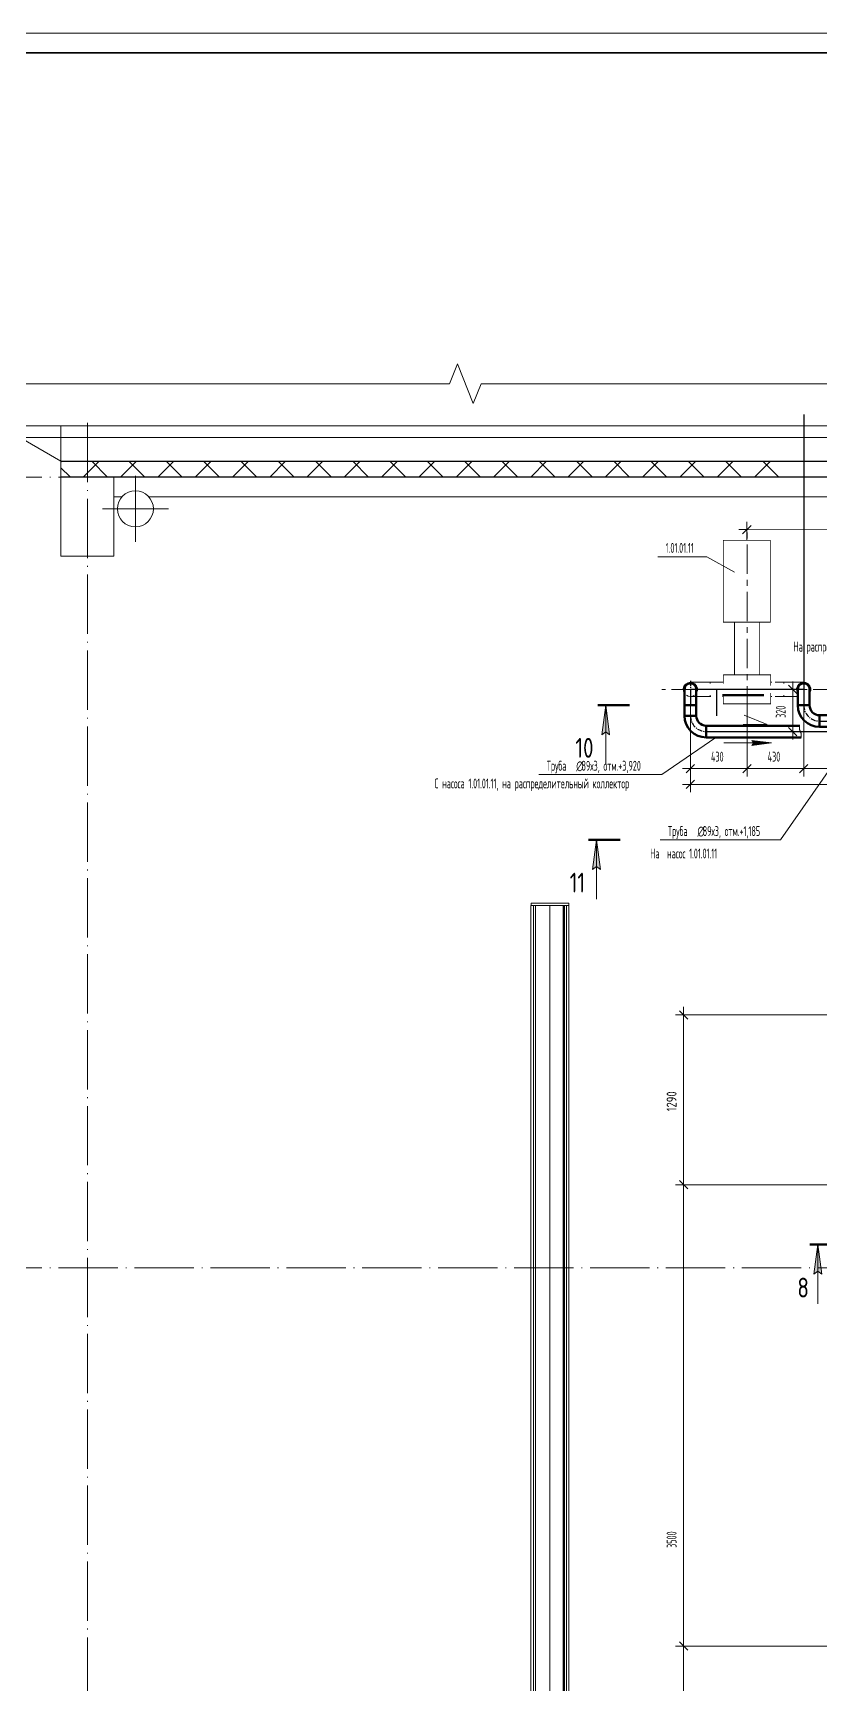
# Model space of a CAD drawing. Header units: millimetres. Extents: x -2281 to 17340, y -2563 to 4166.
# Drawn here: x 286.3 to 485.3, y 770.4 to 1188 of the extents above; entities that cross this region are included whole.
import ezdxf

# ---------------------------------------------------------------- set-up
doc = ezdxf.new("R2010")
doc.units = ezdxf.units.MM
for name, pattern in [('K5LT32783', [0]), ('K5LT32784', [0]), ('K5LT32786', [0]), ('K5LT32836', [2, 1.25, -0.25, 0.25, -0.25]), ('K5LT32838', [0]), ('K5LT32846', [0]), ('K5LT32847', [0]), ('K5LT32848', [19.2, 15, -2, 0.2, -2]), ('K5LT32869', [0]), ('K5LT_AXLED', [11.939881, 7.439881, -1.5, 1.5, -1.5]), ('K5LT_BASIC', [0]), ('K5LT_REINFORCED', [0]), ('K5LT_THIN', [0]), ('K5LT_THIN_INCLUDED_TO_HATCHING', [0])]:
    doc.linetypes.add(name, pattern=pattern)
doc.layers.add('Системный слой', color=7, linetype='Continuous')
doc.styles.add('KDIMTEXTSTYLE', font='GOST_AU.SHX', dxfattribs={"width": 0.96, "oblique": 15, "height": 5})
doc.styles.add('KTEXTSTYLE', font='GOST_AU.SHX', dxfattribs={"width": 0.96, "height": 5})
doc.dimstyles.new('KDIMSTYLE (0.03)', dxfattribs={"dimtxt": 5, "dimasz": 1, "dimexe": 2, "dimexo": 0, "dimgap": 1, "dimtad": 1, "dimlfac": 30, "dimtxsty": 'KDIMTEXTSTYLE', "dimsah": 1, "dimcen": 0, "dimdle": 1, "dimadec": 0, "dimazin": 0, "dimtfac": 0.667, "dimtmove": 0, "dimatfit": 3, "dimfxl": 1, "dimtvp": 1, "dimtolj": 1, "dimtzin": 0, "dimarcsym": 0})

# ---------------------------------------------------------------- blocks, each defined once
blk = doc.blocks.new('U753')
at = {"layer": 'Системный слой', "color": 7, "linetype": 'K5LT_THIN_INCLUDED_TO_HATCHING', "lineweight": 13}
for p, q in [((391.61, 1099.29), (393.61, 1104.29)), ((393.61, 1104.29), (397.61, 1094.29)), ((80.28, 1099.29), (391.61, 1099.29)), ((397.61, 1094.29), (399.61, 1099.29)), ((399.61, 1099.29), (710.93, 1099.29))]:
    blk.add_line(p, q, dxfattribs=at)
blk = doc.blocks.new('U793')
at = {"layer": 'Системный слой', "color": 7, "linetype": 'K5LT_THIN_INCLUDED_TO_HATCHING', "lineweight": 13}
for p, q in [((480.08, 1012.39), (480.07, 1012.32)), ((480.07, 1012.32), (480.07, 1012.26)), ((480.07, 1012.26), (480.07, 1012.19)), ((480.07, 1012.19), (480.07, 1012.12)), ((480.07, 1012.12), (480.08, 1012.06)), ((480.09, 1012.53), (480.08, 1012.46)), ((480.08, 1012.46), (480.08, 1012.39)), ((480.08, 1012.06), (480.08, 1011.99)), ((480.08, 1011.99), (480.1, 1011.92)), ((480.1, 1012.6), (480.09, 1012.53)), ((480.12, 1012.66), (480.1, 1012.6)), ((480.1, 1011.92), (480.11, 1011.86)), ((480.11, 1011.86), (480.13, 1011.79)), ((480.13, 1012.73), (480.12, 1012.66)), ((480.14, 1012.8), (480.13, 1012.73)), ((480.13, 1011.79), (480.15, 1011.73)), ((480.15, 1011.73), (480.17, 1011.66)), ((480.17, 1011.66), (480.19, 1011.6)), ((480.19, 1011.6), (480.22, 1011.53)), ((480.22, 1011.53), (480.24, 1011.47)), ((480.24, 1011.47), (480.27, 1011.41)), ((480.27, 1011.41), (480.3, 1011.34)), ((480.3, 1011.34), (480.33, 1011.28)), ((480.33, 1011.28), (480.35, 1011.22)), ((480.35, 1011.22), (480.38, 1011.15)), ((480.38, 1011.15), (480.41, 1011.09)), ((480.41, 1011.09), (480.43, 1011.02)), ((480.43, 1011.02), (480.46, 1010.96)), ((480.46, 1010.96), (480.48, 1010.89)), ((480.48, 1010.89), (480.5, 1010.83)), ((480.5, 1010.83), (480.51, 1010.76)), ((480.51, 1010.76), (480.53, 1010.7)), ((480.53, 1010.7), (480.54, 1010.63)), ((480.54, 1010.63), (480.54, 1010.57)), ((480.49, 1009.89), (480.48, 1009.83)), ((480.5, 1009.96), (480.49, 1009.89)), ((480.51, 1010.03), (480.5, 1009.96)), ((480.52, 1010.09), (480.51, 1010.03)), ((480.53, 1010.16), (480.52, 1010.09)), ((480.54, 1010.23), (480.53, 1010.16)), ((480.54, 1010.57), (480.55, 1010.5)), ((480.55, 1010.3), (480.54, 1010.23)), ((480.55, 1010.5), (480.55, 1010.43)), ((480.55, 1010.43), (480.55, 1010.36)), ((480.55, 1010.36), (480.55, 1010.3))]:
    blk.add_line(p, q, dxfattribs=at)
blk = doc.blocks.new('U857')
at = {"layer": 'Системный слой', "color": 251, "linetype": 'K5LT32869', "lineweight": 9, "true_color": 0x646464}
blk.add_line((293.34, 1079.68), (264.48, 1096.35), dxfattribs=at)
blk = doc.blocks.new('U877')
at = {"layer": 'Системный слой', "color": 7, "linetype": 'K5LT_THIN', "lineweight": 13}
for p, q in [((412.2, 967.92), (412.2, 967.28)), ((421.8, 967.92), (412.2, 967.92)), ((412.2, 967.28), (421.8, 967.28)), ((421.8, 967.28), (421.8, 967.92))]:
    blk.add_line(p, q, dxfattribs=at)
blk = doc.blocks.new('U1030')
at = {"layer": 'Системный слой', "color": 7, "linetype": 'K5LT32786', "lineweight": 18}
for p, q in [((471.92, 1013.09), (466.12, 1015.44)), ((465.83, 1013.09), (471.92, 1013.09))]:
    blk.add_line(p, q, dxfattribs=at)
blk = doc.blocks.new('U1039')
at = {"layer": 'Системный слой', "color": 7, "linetype": 'K5LT_THIN_INCLUDED_TO_HATCHING', "lineweight": 13}
for p, q in [((536.81, 1023.13), (536.8, 1023.06)), ((536.83, 1023.2), (536.81, 1023.13)), ((536.84, 1023.27), (536.83, 1023.2)), ((536.86, 1023.33), (536.84, 1023.27)), ((536.88, 1023.4), (536.86, 1023.33)), ((536.9, 1023.47), (536.88, 1023.4)), ((536.78, 1022.93), (536.77, 1022.86)), ((536.77, 1022.86), (536.77, 1022.8)), ((536.77, 1022.8), (536.77, 1022.73)), ((536.77, 1022.73), (536.77, 1022.66)), ((536.77, 1022.66), (536.78, 1022.6)), ((536.79, 1023), (536.78, 1022.93)), ((536.78, 1022.6), (536.79, 1022.53)), ((536.8, 1023.06), (536.79, 1023)), ((536.79, 1022.53), (536.8, 1022.46)), ((536.8, 1022.46), (536.81, 1022.4)), ((536.81, 1022.4), (536.83, 1022.33)), ((536.83, 1022.33), (536.85, 1022.27)), ((536.85, 1022.27), (536.87, 1022.2)), ((536.87, 1022.2), (536.89, 1022.13)), ((536.89, 1022.13), (536.91, 1022.07)), ((536.91, 1022.07), (536.93, 1022)), ((536.93, 1022), (536.95, 1021.94)), ((536.95, 1021.94), (536.98, 1021.87)), ((536.98, 1021.87), (537, 1021.8)), ((537.01, 1020.54), (536.99, 1020.47)), ((536.99, 1020.47), (536.99, 1020.47)), ((537, 1021.8), (537.02, 1021.74)), ((537.03, 1020.6), (537.01, 1020.54)), ((537.02, 1021.74), (537.04, 1021.67)), ((537.04, 1020.67), (537.03, 1020.6)), ((537.04, 1021.67), (537.06, 1021.61)), ((537.06, 1020.74), (537.04, 1020.67)), ((537.06, 1021.61), (537.07, 1021.54)), ((537.08, 1020.81), (537.06, 1020.74)), ((537.07, 1021.54), (537.09, 1021.47)), ((537.09, 1020.87), (537.08, 1020.81)), ((537.09, 1021.47), (537.1, 1021.41)), ((537.1, 1020.94), (537.09, 1020.87)), ((537.1, 1021.41), (537.11, 1021.34)), ((537.11, 1021.01), (537.1, 1020.94)), ((537.11, 1021.34), (537.11, 1021.27)), ((537.11, 1021.27), (537.12, 1021.21)), ((537.12, 1021.14), (537.11, 1021.07)), ((537.11, 1021.07), (537.11, 1021.01)), ((537.12, 1021.21), (537.12, 1021.14))]:
    blk.add_line(p, q, dxfattribs=at)
blk = doc.blocks.new('U1038')
at = {"layer": 'Системный слой', "true_color": 0xffffff}
for points in [[(515.36, 1023.44), (511.36, 1023.44), (511.08, 1023.41), (510.81, 1023.33), (510.56, 1023.2), (510.34, 1023.03), (510.16, 1022.82), (510.02, 1022.57), (509.92, 1022.31), (509.88, 1022.03), (509.89, 1021.75), (509.96, 1021.48), (510.07, 1021.22), (510.23, 1020.99), (510.43, 1020.8), (510.67, 1020.64), (510.93, 1020.53), (511.2, 1020.48), (511.36, 1020.47), (515.36, 1020.47)], [(536.89, 1023.44), (515.36, 1023.44), (515.36, 1020.47), (536.99, 1020.47), (537.01, 1020.54), (537.03, 1020.6), (537.04, 1020.67), (537.06, 1020.74), (537.08, 1020.81), (537.09, 1020.87), (537.1, 1020.94), (537.11, 1021.01), (537.11, 1021.07), (537.12, 1021.14), (537.12, 1021.21), (537.11, 1021.27), (537.11, 1021.34), (537.1, 1021.41), (537.09, 1021.47), (537.07, 1021.54), (537.06, 1021.61), (537.04, 1021.67), (537.02, 1021.74), (537, 1021.8), (536.98, 1021.87), (536.95, 1021.94), (536.93, 1022), (536.91, 1022.07), (536.89, 1022.13), (536.87, 1022.2), (536.85, 1022.27), (536.83, 1022.33), (536.81, 1022.4), (536.8, 1022.46), (536.79, 1022.53), (536.78, 1022.6), (536.77, 1022.66), (536.77, 1022.73), (536.77, 1022.8), (536.77, 1022.86), (536.78, 1022.93), (536.79, 1023), (536.8, 1023.06), (536.81, 1023.13), (536.83, 1023.2), (536.84, 1023.27), (536.86, 1023.33), (536.88, 1023.4)]]:
    blk.add_hatch(color=7, dxfattribs=at).paths.add_polyline_path(points)
at = {"layer": 'Системный слой', "color": 30, "linetype": 'K5LT_AXLED', "lineweight": 13, "true_color": 0xff8000}
for p, q in [((511.53, 1023.83), (511.53, 1020.14)), ((550.66, 1021.98), (445.3, 1021.98))]:
    blk.add_line(p, q, dxfattribs=at)
at = {"layer": 'Системный слой', "color": 200, "linetype": 'K5LT32784', "lineweight": 50, "true_color": 0xbf00ff}
for p, q in [((536.89, 1023.44), (511.53, 1023.44)), ((515.36, 1020.47), (515.36, 1023.44)), ((536.99, 1020.47), (511.53, 1020.47))]:
    blk.add_line(p, q, dxfattribs=at)
blk.add_arc((511.55, 1021.95), 1.48, 91.0588, 268.9429, dxfattribs=at)
at = {"layer": 'Системный слой'}
blk.add_blockref('U1039', (0, 0), dxfattribs=at)
blk = doc.blocks.new('D192')
at = {"layer": 'Системный слой', "color": 7, "linetype": 'K5LT_THIN', "lineweight": 13}
for p, q in [((466.78, 1062.38), (464.78, 1062.38)), ((467.85, 1063.44), (465.72, 1061.32)), ((466.78, 1059.69), (466.78, 1064.38)), ((524.72, 1061.31), (526.85, 1063.43)), ((525.78, 1059.68), (525.78, 1064.37)), ((525.78, 1062.37), (527.78, 1062.37))]:
    blk.add_line(p, q, dxfattribs=at)
blk.add_wipeout([(513.8, 1063.62), (513.8, 1067.19), (518.25, 1067.19), (518.25, 1063.62)]).dxf.layer = 'Системный слой'
blk.add_line((466.78, 1062.38), (525.78, 1062.37), dxfattribs=at)
at = {"layer": 'Системный слой', "color": 7, "insert": (513.8, 1066.64), "char_height": 2.5, "attachment_point": 1, "rotation": 359.9972, "style": 'KTEXTSTYLE'}
blk.add_mtext('\\H3.5;\\W0.965;\\Q15;\\Q0;\\W0.715;\\H2.50;1770', dxfattribs=at)
blk = doc.blocks.new('KDIMARROW_03')
at = {"layer": 'Системный слой', "color": 0, "linetype": 'K5LT_THIN', "lineweight": 13}
for p, q in [((-1.06, -1.06), (1.06, 1.06)), ((0, 0), (-1, 0)), ((0, 0), (2, 0))]:
    blk.add_line(p, q, dxfattribs=at)
blk = doc.blocks.new('D195')
at = {"layer": 'Системный слой', "color": 7, "linetype": 'K5LT_THIN', "lineweight": 13}
for p, q in [((452.5, 1021.98), (452.5, 999.94)), ((466.83, 1021.98), (466.83, 999.94)), ((453.56, 1003), (451.43, 1000.88)), ((465.77, 1000.88), (467.89, 1003)), ((452.5, 1001.94), (450.5, 1001.94)), ((466.83, 1001.94), (468.83, 1001.94))]:
    blk.add_line(p, q, dxfattribs=at)
blk.add_wipeout([(457.71, 1002.94), (457.71, 1006.51), (461.46, 1006.51), (461.46, 1002.94)]).dxf.layer = 'Системный слой'
blk.add_line((452.5, 1001.94), (466.83, 1001.94), dxfattribs=at)
at = {"layer": 'Системный слой', "color": 7, "insert": (457.71, 1006.21), "char_height": 2.5, "attachment_point": 1, "style": 'KTEXTSTYLE'}
blk.add_mtext('\\H3.5;\\W0.965;\\Q15;\\Q0;\\W0.715;\\H2.50;430', dxfattribs=at)
blk = doc.blocks.new('U1199')
at = {"layer": 'Системный слой'}
blk.add_hatch(color=7, dxfattribs=at).paths.add_polyline_path([(468.01, 1007.77), (473.01, 1008.43), (468.01, 1009.09), (468.51, 1008.43)])
at = {"layer": 'Системный слой', "color": 7, "linetype": 'K5LT_THIN', "lineweight": 13}
for p, q in [((460.98, 1008.43), (473.01, 1008.43)), ((468.51, 1008.43), (468.01, 1009.09)), ((468.01, 1009.09), (473.01, 1008.43)), ((473.01, 1008.43), (468.01, 1007.77)), ((468.01, 1007.77), (468.51, 1008.43))]:
    blk.add_line(p, q, dxfattribs=at)
blk = doc.blocks.new('D200')
at = {"layer": 'Системный слой', "color": 7, "linetype": 'K5LT_THIN', "lineweight": 13}
for p, q in [((481.16, 1019.98), (481.16, 999.94)), ((466.83, 1018.32), (466.83, 999.94)), ((467.89, 1003), (465.77, 1000.88)), ((480.1, 1000.88), (482.22, 1003)), ((466.83, 1001.94), (464.83, 1001.94)), ((481.16, 1001.94), (483.16, 1001.94))]:
    blk.add_line(p, q, dxfattribs=at)
blk.add_wipeout([(472.04, 1003.19), (472.04, 1006.76), (475.79, 1006.76), (475.79, 1003.19)]).dxf.layer = 'Системный слой'
blk.add_line((481.16, 1001.94), (466.83, 1001.94), dxfattribs=at)
at = {"layer": 'Системный слой', "color": 7, "insert": (472.04, 1006.21), "char_height": 2.5, "attachment_point": 1, "style": 'KTEXTSTYLE'}
blk.add_mtext('\\H3.5;\\W0.965;\\Q15;\\Q0;\\W0.715;\\H2.50;430', dxfattribs=at)
blk = doc.blocks.new('D203')
at = {"layer": 'Системный слой', "color": 7, "linetype": 'K5LT_THIN', "lineweight": 13}
for p, q in [((481.16, 1019.98), (481.16, 999.94)), ((544, 1008.31), (544, 999.94)), ((482.22, 1003), (480.1, 1000.88)), ((542.93, 1000.88), (545.06, 1003)), ((481.16, 1001.94), (479.16, 1001.94)), ((544, 1001.94), (546, 1001.94))]:
    blk.add_line(p, q, dxfattribs=at)
blk.add_wipeout([(496.21, 1003.19), (496.21, 1006.76), (500.91, 1006.76), (500.91, 1003.19)]).dxf.layer = 'Системный слой'
blk.add_line((544, 1001.94), (481.16, 1001.94), dxfattribs=at)
at = {"layer": 'Системный слой', "color": 7, "insert": (496.21, 1006.21), "char_height": 2.5, "attachment_point": 1, "style": 'KTEXTSTYLE'}
blk.add_mtext('\\H3.5;\\W0.965;\\Q15;\\Q0;\\W0.715;\\H2.50;1885', dxfattribs=at)
blk = doc.blocks.new('D204')
at = {"layer": 'Системный слой', "color": 7, "linetype": 'K5LT_THIN', "lineweight": 13}
for p, q in [((452.5, 1020.18), (452.5, 995.96)), ((656.66, 1004.36), (656.66, 995.96)), ((453.56, 999.02), (451.43, 996.9)), ((655.6, 996.9), (657.72, 999.02)), ((452.5, 997.96), (450.5, 997.96)), ((656.66, 997.96), (658.66, 997.96))]:
    blk.add_line(p, q, dxfattribs=at)
blk.add_wipeout([(564.85, 998.96), (564.85, 1002.52), (569.29, 1002.52), (569.29, 998.96)]).dxf.layer = 'Системный слой'
blk.add_line((452.5, 997.96), (656.66, 997.96), dxfattribs=at)
at = {"layer": 'Системный слой', "color": 7, "insert": (564.85, 1002.22), "char_height": 2.5, "attachment_point": 1, "style": 'KTEXTSTYLE'}
blk.add_mtext('\\H3.5;\\W0.965;\\Q15;\\Q0;\\W0.715;\\H2.50;6125', dxfattribs=at)
blk = doc.blocks.new('U1213')
at = {"layer": 'Системный слой', "color": 7, "linetype": 'K5LT_THIN', "lineweight": 13}
for q in [(458.95, 1009.83), (414.18, 1000.41)]:
    blk.add_line((445.3, 1000.41), q, dxfattribs=at)
at = {"layer": 'Системный слой', "color": 7, "char_height": 2.5, "attachment_point": 1, "style": 'KTEXTSTYLE'}
for s, insert in [('\\H3.5;\\W0.965;\\Q15;\\Q0;\\W0.715;\\H2.50;Труба ', (416.18, 1003.91)), ('\\H3.5;\\W0.965;\\Q15;\\Q0;\\W0.715;\\H2.50;∅', (423.65, 1003.91)), ('\\H3.5;\\W0.965;\\Q15;\\Q0;\\W0.715;\\H2.50;89х3, отм.+3,920', (424.97, 1003.91))]:
    blk.add_mtext(s, dxfattribs=dict(at, insert=insert))
blk = doc.blocks.new('U1223')
at = {"layer": 'Системный слой', "color": 7, "linetype": 'K5LT_THIN', "lineweight": 13}
for q in [(495.7, 1013.21), (444.82, 983.89)]:
    blk.add_line((475.28, 983.89), q, dxfattribs=at)
at = {"layer": 'Системный слой', "color": 7, "char_height": 2.5, "attachment_point": 1, "style": 'KTEXTSTYLE'}
for s, insert in [('\\H3.5;\\W0.965;\\Q15;\\Q0;\\W0.715;\\H2.50;Труба ', (446.82, 987.39)), ('\\H3.5;\\W0.965;\\Q15;\\Q0;\\W0.715;\\H2.50;∅', (454.29, 987.39)), ('\\H3.5;\\W0.965;\\Q15;\\Q0;\\W0.715;\\H2.50;89х3, отм.+1,185', (455.62, 987.39))]:
    blk.add_mtext(s, dxfattribs=dict(at, insert=insert))
blk = doc.blocks.new('U1225')
at = {"layer": 'Системный слой', "color": 7, "linetype": 'K5LT_THIN', "lineweight": 13}
for q in [(444.26, 1055.51), (463.65, 1051.62)]:
    blk.add_line((456.66, 1055.51), q, dxfattribs=at)
at = {"layer": 'Системный слой', "color": 7, "insert": (446.26, 1059.01), "char_height": 2.5, "attachment_point": 1, "style": 'KTEXTSTYLE'}
blk.add_mtext('\\H3.5;\\W0.965;\\Q15;\\Q0;\\W0.715;\\H2.50;1.01.01.11', dxfattribs=at)
blk = doc.blocks.new('D205')
at = {"layer": 'Системный слой', "color": 7, "linetype": 'K5LT_THIN', "lineweight": 13}
for p, q in [((478.37, 1021.98), (478.37, 1023.98)), ((476.93, 1021.98), (480.37, 1021.98)), ((479.43, 1020.92), (477.31, 1023.05)), ((476.93, 1011.32), (480.37, 1011.32)), ((477.31, 1012.38), (479.43, 1010.26)), ((478.37, 1011.32), (478.37, 1009.32))]:
    blk.add_line(p, q, dxfattribs=at)
blk.add_wipeout([(477.12, 1014.77), (473.55, 1014.77), (473.55, 1018.39), (477.12, 1018.39)]).dxf.layer = 'Системный слой'
blk.add_line((478.37, 1021.98), (478.37, 1011.32), dxfattribs=at)
at = {"layer": 'Системный слой', "color": 7, "insert": (474.1, 1014.77), "char_height": 2.5, "attachment_point": 1, "rotation": 90, "style": 'KTEXTSTYLE'}
blk.add_mtext('\\H3.5;\\W0.965;\\Q15;\\Q0;\\W0.715;\\H2.50;320', dxfattribs=at)
blk = doc.blocks.new('D240')
at = {"layer": 'Системный слой', "color": 7, "linetype": 'K5LT_THIN', "lineweight": 13}
for p, q in [((544, 939.65), (448.77, 939.65)), ((451.83, 938.59), (449.71, 940.71)), ((450.77, 939.65), (450.77, 941.65)), ((543.97, 896.68), (448.77, 896.68)), ((449.71, 897.74), (451.83, 895.61)), ((450.77, 896.68), (450.77, 894.68))]:
    blk.add_line(p, q, dxfattribs=at)
blk.add_wipeout([(449.52, 915.25), (445.95, 915.25), (445.95, 920.84), (449.52, 920.84)]).dxf.layer = 'Системный слой'
blk.add_line((450.77, 939.65), (450.77, 896.68), dxfattribs=at)
at = {"layer": 'Системный слой', "color": 7, "insert": (446.5, 915.25), "char_height": 2.5, "attachment_point": 1, "rotation": 90, "style": 'KTEXTSTYLE'}
blk.add_mtext('\\H3.5;\\W0.965;\\Q15;\\Q0;\\H2.50;1290', dxfattribs=at)
blk = doc.blocks.new('D243')
at = {"layer": 'Системный слой', "color": 7, "linetype": 'K5LT_THIN', "lineweight": 13}
for p, q in [((450.77, 896.68), (450.77, 898.68)), ((490.72, 896.68), (448.77, 896.68)), ((451.83, 895.61), (449.71, 897.74)), ((449.71, 781.07), (451.83, 778.95)), ((543.97, 780.01), (448.77, 780.01)), ((450.77, 780.01), (450.77, 778.01))]:
    blk.add_line(p, q, dxfattribs=at)
blk.add_wipeout([(449.52, 804.83), (445.95, 804.83), (445.95, 809.65), (449.52, 809.65)]).dxf.layer = 'Системный слой'
blk.add_line((450.77, 896.68), (450.77, 780.01), dxfattribs=at)
at = {"layer": 'Системный слой', "color": 7, "insert": (446.5, 804.83), "char_height": 2.5, "attachment_point": 1, "rotation": 90, "style": 'KTEXTSTYLE'}
blk.add_mtext('\\H3.5;\\W0.965;\\Q15;\\Q0;\\W0.715;\\H2.50;3500', dxfattribs=at)
blk = doc.blocks.new('D246')
at = {"layer": 'Системный слой', "color": 7, "linetype": 'K5LT_THIN', "lineweight": 13}
for p, q in [((451.83, 778.95), (449.71, 781.07)), ((450.77, 780.01), (450.77, 782.01)), ((543.97, 780.01), (448.77, 780.01)), ((449.71, 664.4), (451.83, 662.28)), ((543.97, 663.34), (448.77, 663.34)), ((450.77, 663.34), (450.77, 661.34))]:
    blk.add_line(p, q, dxfattribs=at)
blk.add_wipeout([(449.52, 719.16), (445.95, 719.16), (445.95, 723.99), (449.52, 723.99)]).dxf.layer = 'Системный слой'
blk.add_line((450.77, 780.01), (450.77, 663.34), dxfattribs=at)
at = {"layer": 'Системный слой', "color": 7, "insert": (446.5, 719.16), "char_height": 2.5, "attachment_point": 1, "rotation": 90, "style": 'KTEXTSTYLE'}
blk.add_mtext('\\H3.5;\\W0.965;\\Q15;\\Q0;\\W0.715;\\H2.50;3500', dxfattribs=at)
blk = doc.blocks.new('U1284')
at = {"layer": 'Системный слой'}
for points in [[(485.71, 874.1), (484.72, 881.6), (483.73, 874.1), (484.72, 874.85)], [(703.67, 874.2), (702.68, 881.7), (701.69, 874.2), (702.68, 874.95)]]:
    blk.add_hatch(color=7, dxfattribs=at).paths.add_polyline_path(points)
at = {"layer": 'Системный слой', "color": 134, "linetype": 'K5LT_REINFORCED', "lineweight": 50, "true_color": 0x009696}
for p, q in [((482.72, 881.6), (490.72, 881.6)), ((696.68, 881.7), (704.68, 881.7))]:
    blk.add_line(p, q, dxfattribs=at)
at = {"layer": 'Системный слой', "color": 7, "linetype": 'K5LT_THIN', "lineweight": 13}
for p, q in [((483.73, 874.1), (484.72, 881.6)), ((484.72, 881.6), (485.71, 874.1)), ((484.73, 866.6), (484.72, 881.6)), ((701.69, 874.2), (702.68, 881.7)), ((702.68, 881.7), (703.67, 874.2)), ((702.69, 866.7), (702.68, 881.7)), ((484.72, 874.85), (483.73, 874.1)), ((485.71, 874.1), (484.72, 874.85)), ((702.68, 874.95), (701.69, 874.2)), ((703.67, 874.2), (702.68, 874.95))]:
    blk.add_line(p, q, dxfattribs=at)
at = {"layer": 'Системный слой', "color": 7, "char_height": 2.5, "attachment_point": 1, "style": 'KTEXTSTYLE'}
for insert in [(479.55, 873.17), (704.69, 873.28)]:
    blk.add_mtext('\\H3.5;\\W0.965;\\Q15;\\Q0;\\H5.00;8', dxfattribs=dict(at, insert=insert))
blk = doc.blocks.new('U1286')
at = {"layer": 'Системный слой'}
for points in [[(429.74, 976.4), (428.77, 983.9), (427.77, 976.4), (428.76, 977.15)], [(699.99, 975.96), (699.02, 983.47), (698.02, 975.97), (699.01, 976.72)]]:
    blk.add_hatch(color=7, dxfattribs=at).paths.add_polyline_path(points)
at = {"layer": 'Системный слой', "color": 134, "linetype": 'K5LT_REINFORCED', "lineweight": 50, "true_color": 0x009696}
for p, q in [((426.77, 983.9), (434.77, 983.89)), ((693.02, 983.48), (701.02, 983.46))]:
    blk.add_line(p, q, dxfattribs=at)
at = {"layer": 'Системный слой', "color": 7, "linetype": 'K5LT_THIN', "lineweight": 13}
for p, q in [((427.77, 976.4), (428.77, 983.9)), ((428.74, 968.9), (428.77, 983.9)), ((428.77, 983.9), (429.74, 976.4)), ((698.02, 975.97), (699.02, 983.47)), ((698.99, 968.47), (699.02, 983.47)), ((699.02, 983.47), (699.99, 975.96)), ((428.76, 977.15), (427.77, 976.4)), ((429.74, 976.4), (428.76, 977.15)), ((699.01, 976.72), (698.02, 975.97)), ((699.99, 975.96), (699.01, 976.72))]:
    blk.add_line(p, q, dxfattribs=at)
at = {"layer": 'Системный слой', "color": 7, "char_height": 2.5, "attachment_point": 1, "style": 'KTEXTSTYLE'}
for insert in [(421.98, 975.62), (701.01, 975.18)]:
    blk.add_mtext('\\H3.5;\\W0.965;\\Q15;\\Q0;\\H5.00;11', dxfattribs=dict(at, insert=insert))
blk = doc.blocks.new('U1287')
at = {"layer": 'Системный слой'}
for points in [[(432.08, 1010.48), (431.09, 1017.98), (430.11, 1010.48), (431.09, 1011.23)], [(699.9, 1010.48), (698.92, 1017.98), (697.93, 1010.48), (698.92, 1011.23)]]:
    blk.add_hatch(color=7, dxfattribs=at).paths.add_polyline_path(points)
at = {"layer": 'Системный слой', "color": 134, "linetype": 'K5LT_REINFORCED', "lineweight": 50, "true_color": 0x009696}
for p, q in [((429.09, 1017.98), (437.09, 1017.98)), ((692.92, 1017.98), (700.92, 1017.98))]:
    blk.add_line(p, q, dxfattribs=at)
at = {"layer": 'Системный слой', "color": 7, "linetype": 'K5LT_THIN', "lineweight": 13}
for p, q in [((430.11, 1010.48), (431.09, 1017.98)), ((431.09, 1017.98), (432.08, 1010.48)), ((431.09, 1002.98), (431.09, 1017.98)), ((697.93, 1010.48), (698.92, 1017.98)), ((698.92, 1017.98), (699.9, 1010.48)), ((698.92, 1002.98), (698.92, 1017.98)), ((431.09, 1011.23), (430.11, 1010.48)), ((432.08, 1010.48), (431.09, 1011.23)), ((698.92, 1011.23), (697.93, 1010.48)), ((699.9, 1010.48), (698.92, 1011.23))]:
    blk.add_line(p, q, dxfattribs=at)
at = {"layer": 'Системный слой', "color": 7, "char_height": 2.5, "attachment_point": 1, "style": 'KTEXTSTYLE'}
for insert in [(423.41, 1009.7), (700.92, 1009.7)]:
    blk.add_mtext('\\H3.5;\\W0.965;\\Q15;\\Q0;\\H5.00;10', dxfattribs=dict(at, insert=insert))
blk = doc.blocks.new('U1478')
at = {"color": 7, "linetype": 'K5LT_THIN', "lineweight": 13}
blk.add_line((0, 1188), (841, 1188), dxfattribs=at)
at = {"color": 5, "linetype": 'K5LT_BASIC', "lineweight": 35, "true_color": 0x0000ff}
blk.add_line((20, 1183), (836, 1183), dxfattribs=at)

msp = doc.modelspace()

# ---------------------------------------------------------------- linework, layer by layer
at = {"layer": 'Системный слой', "color": 1, "linetype": 'K5LT32838', "lineweight": 25, "true_color": 0xff0000}
for p, q in [((481.16203, 1091.50199), (481.16203, 1021.98473)), ((481.16203, 1021.98473), (452.49537, 1021.98473)), ((452.49537, 1021.98473), (452.49537, 1017.98473)), ((481.16203, 1021.98473), (452.49537, 1021.98473)), ((459.16203, 1015.31806), (459.16203, 1021.98473)), ((481.16203, 1021.98473), (481.16203, 1017.98473)), ((481.16203, 1021.98473), (481.16203, 1017.98473)), ((456.49537, 1011.31806), (495.70219, 1011.31806)), ((485.16203, 1013.95139), (539.99537, 1013.95139))]:
    msp.add_line(p, q, dxfattribs=at)
at = {"layer": 'Системный слой', "color": 7, "linetype": 'K5LT32847', "lineweight": 5}
for p, q in [((260.0115, 1088.67848), (710.93102, 1088.67848)), ((293.34483, 1085.67848), (293.34483, 1088.67848)), ((710.93102, 1085.67848), (260.0115, 1085.67848)), ((293.34483, 1085.67848), (710.93102, 1085.67848)), ((293.34483, 1085.67848), (293.34483, 1079.67848)), ((293.34483, 1079.45535), (293.5013, 1079.61181)), ((295.63034, 1075.74515), (293.34483, 1078.03065)), ((299.06272, 1075.74515), (302.92939, 1079.61181)), ((305.05843, 1075.74515), (301.19176, 1079.61181)), ((308.49081, 1075.74515), (312.35748, 1079.61181)), ((314.48652, 1075.74515), (310.61985, 1079.61181)), ((317.9189, 1075.74515), (321.78557, 1079.61181)), ((323.91461, 1075.74515), (320.04794, 1079.61181)), ((327.34699, 1075.74515), (331.21366, 1079.61181)), ((333.3427, 1075.74515), (329.47603, 1079.61181)), ((336.77509, 1075.74515), (340.64175, 1079.61181)), ((342.77079, 1075.74515), (338.90412, 1079.61181)), ((346.20318, 1075.74515), (350.06984, 1079.61181)), ((352.19888, 1075.74515), (348.33221, 1079.61181)), ((355.63127, 1075.74515), (359.49793, 1079.61181)), ((361.62697, 1075.74515), (357.76031, 1079.61181)), ((365.05936, 1075.74515), (368.92602, 1079.61181)), ((371.05506, 1075.74515), (367.1884, 1079.61181)), ((374.48745, 1075.74515), (378.35411, 1079.61181)), ((380.48315, 1075.74515), (376.61649, 1079.61181)), ((383.91554, 1075.74515), (387.7822, 1079.61181)), ((389.91124, 1075.74515), (386.04458, 1079.61181)), ((393.34363, 1075.74515), (397.21029, 1079.61181)), ((399.33933, 1075.74515), (395.47267, 1079.61181)), ((402.77172, 1075.74515), (406.63838, 1079.61181)), ((408.76742, 1075.74515), (404.90076, 1079.61181)), ((412.19981, 1075.74515), (416.06648, 1079.61181)), ((418.19551, 1075.74515), (414.32885, 1079.61181)), ((421.6279, 1075.74515), (425.49457, 1079.61181)), ((427.6236, 1075.74515), (423.75694, 1079.61181)), ((431.05599, 1075.74515), (434.92266, 1079.61181)), ((437.0517, 1075.74515), (433.18503, 1079.61181)), ((440.48408, 1075.74515), (444.35075, 1079.61181)), ((446.47979, 1075.74515), (442.61312, 1079.61181)), ((449.91217, 1075.74515), (453.77884, 1079.61181)), ((455.90788, 1075.74515), (452.04121, 1079.61181)), ((459.34026, 1075.74515), (463.20693, 1079.61181)), ((465.33597, 1075.74515), (461.4693, 1079.61181)), ((468.76835, 1075.74515), (472.63502, 1079.61181)), ((474.76406, 1075.74515), (470.89739, 1079.61181)), ((312.15738, 1059.32993), (312.15738, 1075.99659)), ((308.78391, 1070.67848), (306.67817, 1070.67848)), ((493.34483, 1070.67848), (315.53084, 1070.67848)), ((303.82404, 1067.66326), (320.49071, 1067.66326)), ((412.19537, 253.95139), (412.19537, 967.28473)), ((412.8287, 967.28473), (412.8287, 253.95139)), ((413.3287, 967.28473), (413.3287, 253.95139)), ((416.99537, 967.28473), (416.99537, 253.95139)), ((420.3287, 967.28473), (420.3287, 253.95139)), ((420.49537, 967.28473), (420.49537, 253.95139)), ((420.66203, 967.28473), (420.66203, 253.95139)), ((421.16203, 967.28473), (421.16203, 253.95139)), ((421.79537, 253.95139), (421.79537, 967.28473)), ((420.3287, 943.28473), (420.3287, 277.95139))]:
    msp.add_line(p, q, dxfattribs=at)
at = {"layer": 'Системный слой', "color": 1, "linetype": 'K5LT32848', "lineweight": 18, "true_color": 0xff0000}
for p, q in [((300.0115, 1089.40038), (300.0115, 120.96705)), ((710.93102, 1075.67848), (78.24761, 1075.67848)), ((710.93102, 875.67848), (78.34361, 875.67848))]:
    msp.add_line(p, q, dxfattribs=at)
at = {"layer": 'Системный слой', "color": 7, "linetype": 'K5LT32846', "lineweight": 9}
for p, q in [((710.93102, 1079.67848), (293.34483, 1079.67848)), ((293.34483, 1079.67848), (293.34483, 1075.67848)), ((293.34483, 1079.61181), (710.93102, 1079.61181)), ((293.34483, 1075.74515), (710.93102, 1075.74515)), ((306.67817, 1075.67848), (293.34483, 1075.67848)), ((293.34483, 1075.67848), (293.34483, 1055.67848)), ((293.34483, 1075.67848), (710.93102, 1075.67848)), ((306.67817, 1055.67848), (306.67817, 1075.67848)), ((293.34483, 1055.67848), (306.67817, 1055.67848))]:
    msp.add_line(p, q, dxfattribs=at)
at = {"layer": 'Системный слой', "color": 30, "linetype": 'K5LT_AXLED', "lineweight": 13, "true_color": 0xff8000}
msp.add_line((466.8287, 1015.37432), (466.8287, 1062.37432), dxfattribs=at)
at = {"layer": 'Системный слой', "color": 7, "linetype": 'K5LT32786', "lineweight": 18}
for p, q in [((472.74007, 1038.94532), (460.91733, 1038.94532)), ((472.86183, 1025.65424), (460.86177, 1025.65424)), ((472.86183, 1025.65424), (460.86177, 1025.65424))]:
    msp.add_line(p, q, dxfattribs=at)
at = {"layer": 'Системный слой', "color": 211, "linetype": 'K5LT32836', "lineweight": 25, "true_color": 0xff7fff}
for p, q in [((452.49537, 1024.12906), (452.49537, 1017.98473)), ((481.16203, 1024.12906), (481.16203, 1017.98473))]:
    msp.add_line(p, q, dxfattribs=at)
at = {"layer": 'Системный слой', "color": 7, "linetype": 'K5LT_THIN', "lineweight": 13}
for p, q in [((452.49537, 1023.78473), (460.8287, 1023.78473)), ((457.49537, 1023.46806), (457.49537, 1023.78473)), ((473.1363, 1023.78473), (472.8287, 1023.78473)), ((481.16203, 1023.78473), (473.95133, 1023.78473)), ((476.16203, 1023.46806), (476.16203, 1023.78473)), ((452.49537, 1020.18473), (457.6787, 1020.18473)), ((457.49537, 1020.18473), (457.49537, 1020.50139)), ((460.64537, 1020.18473), (460.8287, 1020.18473)), ((473.1363, 1020.18473), (472.8287, 1020.18473)), ((479.6787, 1020.18473), (473.95133, 1020.18473)), ((476.16203, 1020.18473), (476.16203, 1020.50139))]:
    msp.add_line(p, q, dxfattribs=at)
at = {"layer": 'Системный слой', "color": 211, "linetype": 'K5LT32783', "lineweight": 50, "true_color": 0xff7fff}
for p, q in [((451.01203, 1022.01806), (451.01203, 1017.98473)), ((453.9787, 1022.01806), (453.9787, 1017.98473)), ((460.64537, 1020.50139), (471.0394, 1020.50139)), ((479.6787, 1022.01806), (479.6787, 1017.98473)), ((479.6787, 1020.50139), (479.6787, 1017.95139)), ((479.6787, 1020.50139), (479.6787, 1017.98473)), ((482.64537, 1022.01806), (482.64537, 1017.98473)), ((482.64537, 1020.50139), (482.64537, 1017.95139)), ((482.64537, 1020.50139), (482.64537, 1017.98473)), ((451.01203, 1017.98473), (453.9787, 1017.98473)), ((451.01203, 1015.31806), (451.01203, 1017.98473)), ((453.9787, 1015.31806), (451.01203, 1015.31806)), ((453.9787, 1017.98473), (453.9787, 1015.31806)), ((479.6787, 1017.98473), (482.64537, 1017.98473)), ((482.64537, 1017.95139), (479.6787, 1017.95139)), ((485.16203, 1015.43473), (539.99537, 1015.43473)), ((485.16203, 1015.43473), (485.16203, 1012.46806)), ((456.49537, 1012.80139), (456.49537, 1009.83473)), ((456.49537, 1012.80139), (480.14294, 1012.80139)), ((485.16203, 1012.46806), (539.99537, 1012.46806)), ((456.49537, 1009.83473), (480.47529, 1009.83473))]:
    msp.add_line(p, q, dxfattribs=at)
at = {"layer": 'Системный слой', "color": 7, "linetype": 'K5LT32786', "const_width": 0.18}
for points in [[(472.74007, 1038.94532), (472.74007, 1059.68758), (460.82867, 1059.68758), (460.82867, 1038.94532)], [(463.65155, 1025.65424), (470.00585, 1025.65424), (470.00585, 1038.94532), (463.65155, 1038.94532)]]:
    msp.add_lwpolyline(points, close=True, dxfattribs=at)
for points in [[(472.8287, 1022.92086), (472.8287, 1025.65424), (460.8287, 1025.65424), (460.8287, 1023.46806)], [(460.8287, 1020.50139), (460.8287, 1018.32091), (472.8287, 1018.32091), (472.8287, 1021.04859)]]:
    msp.add_lwpolyline(points, dxfattribs=at)
at = {"layer": 'Системный слой', "color": 7, "linetype": 'K5LT32847', "lineweight": 5}
for start, end in [(0, 180), (180, 0)]:
    msp.add_arc((312.15738, 1067.66326), 4.55083, start, end, dxfattribs=at)
at = {"layer": 'Системный слой', "color": 7, "linetype": 'K5LT_THIN', "lineweight": 13}
for centre, start, end in [((452.49537, 1021.98473), 328.9715482, 214.5052714), ((481.16203, 1021.98473), 328.9715482, 214.5052714), ((481.16203, 1021.98473), 55.4947286, 124.5052714), ((452.49537, 1021.98473), 235.4947286, 304.5052714)]:
    msp.add_arc(centre, 1.8, start, end, dxfattribs=at)
at = {"layer": 'Системный слой', "color": 211, "linetype": 'K5LT32783', "lineweight": 50, "true_color": 0xff7fff}
for centre, radius, start, end in [((452.49537, 1022.01806), 1.48333, 358.712346, 181.287654), ((481.16203, 1022.01806), 1.48333, 358.712346, 181.287654), ((456.49537, 1015.31806), 5.48333, 180, 270), ((456.49537, 1015.31806), 2.51667, 180, 270), ((485.16203, 1017.95139), 5.48333, 180, 270), ((485.16203, 1017.95139), 2.51667, 180, 270)]:
    msp.add_arc(centre, radius, start, end, dxfattribs=at)
at = {"layer": 'Системный слой', "color": 211, "linetype": 'K5LT32836', "lineweight": 25, "true_color": 0xff7fff}
for centre in [(456.49537, 1015.31806), (485.16203, 1017.95139)]:
    msp.add_arc(centre, 4, 180, 270, dxfattribs=at)

# ---------------------------------------------------------------- block references
at = {"layer": 'Системный слой'}
for name in ['U753', 'U857', 'U1038', 'U1030', 'U793', 'U1286', 'U877']:
    msp.add_blockref(name, (0, 0), dxfattribs=at)

# ---------------------------------------------------------------- texts
at = {"layer": 'Системный слой', "color": 7, "char_height": 2.5, "attachment_point": 1, "style": 'KTEXTSTYLE'}
for s, insert in [('\\H3.5;\\W0.965;\\Q15;\\Q0;\\W0.715;\\H2.50;На распределительный коллектор', (478.54771, 1034.05114)), ('\\H3.5;\\W0.965;\\Q15;\\Q0;\\W0.715;\\H2.50;С насоса 1.01.01.11, на распределительный коллектор', (387.79198, 999.43898)), ('\\H3.5;\\W0.965;\\Q15;\\Q0;\\W0.715;\\H2.50;На  насос 1.01.01.11', (442.33495, 981.7245))]:
    msp.add_mtext(s, dxfattribs=dict(at, insert=insert))

# ---------------------------------------------------------------- dimensions: what is measured, and where the dimension line sits
at = {"layer": 'Системный слой', "color": 7}
dim = msp.add_linear_dim(base=(450.77096, 939.65114), p1=(543.96624, 896.67544), p2=(543.99537, 939.65114), angle=90, text='\\H2.5;\\W0.965;\\Q0;\\H2.5;\\W0.965;\\Q0;\\Q0;1290', dimstyle='KDIMSTYLE (0.03)', override={"dimexo": 0, "dimblk1": 'KDIMARROW_03', "dimblk2": 'KDIMARROW_03', "dimse1": 0, "dimse2": 0, "dimclrt": 7, "dimtolj": 1}, dxfattribs=at)
dim.commit()
dim.dimension.update_dxf_attribs({"geometry": 'D240', "text_midpoint": (450.77096, 918.16329), "dimtype": 160})

# ---------------------------------------------------------------- next in the draw order: dimensions: what is measured, and where the dimension line sits
for base, p1, p2, picture, middle in [((466.7845, 1062.37668), (525.78437, 1059.68473), (466.78437, 1059.68758), 'D192', (516.11783, 1062.37429)), ((452.49537, 1001.93894), (466.8287, 1021.98473), (452.49537, 1021.98473), 'D195', (459.66203, 1001.93894))]:
    dim = msp.add_linear_dim(base=base, p1=p1, p2=p2, dimstyle='KDIMSTYLE (0.03)', override={"dimexo": 0, "dimpost": '\\H2.5;\\W0.965;\\Q0;<>', "dimblk1": 'KDIMARROW_03', "dimblk2": 'KDIMARROW_03', "dimse1": 0, "dimse2": 0, "dimclrt": 7, "dimtolj": 1}, dxfattribs=at)
    dim.commit()
    dim.dimension.update_dxf_attribs({"geometry": picture, "text_midpoint": middle, "dimtype": 160})
dim = msp.add_linear_dim(base=(450.77096, 896.67544), p1=(543.96625, 780.00877), p2=(490.71816, 896.67544), angle=90, dimstyle='KDIMSTYLE (0.03)', override={"dimexo": 0, "dimpost": '\\H2.5;\\W0.965;\\Q0;<>', "dimblk1": 'KDIMARROW_03', "dimblk2": 'KDIMARROW_03', "dimse1": 0, "dimse2": 0, "dimclrt": 7, "dimtolj": 1}, dxfattribs=at)
dim.commit()
dim.dimension.update_dxf_attribs({"geometry": 'D243', "text_midpoint": (450.77096, 807.3421), "dimtype": 160})

# ---------------------------------------------------------------- next in the draw order: block references
at = {"layer": 'Системный слой'}
for name in ['U1225', 'U1199', 'U1284']:
    msp.add_blockref(name, (0, 0), dxfattribs=at)

# ---------------------------------------------------------------- next in the draw order: dimensions: what is measured, and where the dimension line sits
at = {"layer": 'Системный слой', "color": 7}
dim = msp.add_linear_dim(base=(450.77096, 780.00877), p1=(543.96984, 663.33851), p2=(543.96625, 780.00877), angle=90, dimstyle='KDIMSTYLE (0.03)', override={"dimexo": 0, "dimpost": '\\H2.5;\\W0.965;\\Q0;<>', "dimblk1": 'KDIMARROW_03', "dimblk2": 'KDIMARROW_03', "dimse1": 0, "dimse2": 0, "dimclrt": 7, "dimtolj": 1}, dxfattribs=at)
dim.commit()
dim.dimension.update_dxf_attribs({"geometry": 'D246', "text_midpoint": (450.77096, 721.67364), "dimtype": 160})

# ---------------------------------------------------------------- next in the draw order: dimensions: what is measured, and where the dimension line sits
dim = msp.add_linear_dim(base=(481.16203, 1001.93894), p1=(466.8287, 1018.32091), p2=(481.16203, 1019.98473), dimstyle='KDIMSTYLE (0.03)', override={"dimexo": 0, "dimpost": '\\H2.5;\\W0.965;\\Q0;<>', "dimblk1": 'KDIMARROW_03', "dimblk2": 'KDIMARROW_03', "dimse1": 0, "dimse2": 0, "dimclrt": 7, "dimtolj": 1}, dxfattribs=at)
dim.commit()
dim.dimension.update_dxf_attribs({"geometry": 'D200', "text_midpoint": (473.99537, 1001.93894), "dimtype": 160})

# ---------------------------------------------------------------- next in the draw order: dimensions: what is measured, and where the dimension line sits
dim = msp.add_linear_dim(base=(543.99537, 1001.93894), p1=(481.16203, 1019.98473), p2=(543.99537, 1008.30895), dimstyle='KDIMSTYLE (0.03)', override={"dimexo": 0, "dimpost": '\\H2.5;\\W0.965;\\Q0;<>', "dimblk1": 'KDIMARROW_03', "dimblk2": 'KDIMARROW_03', "dimse1": 0, "dimse2": 0, "dimclrt": 7, "dimtolj": 1}, dxfattribs=at)
dim.commit()
dim.dimension.update_dxf_attribs({"geometry": 'D203', "text_midpoint": (498.66203, 1001.93894), "dimtype": 160})

# ---------------------------------------------------------------- next in the draw order: dimensions: what is measured, and where the dimension line sits
dim = msp.add_linear_dim(base=(452.49537, 997.95564), p1=(656.66203, 1004.36333), p2=(452.49537, 1020.18473), dimstyle='KDIMSTYLE (0.03)', override={"dimexo": 0, "dimpost": '\\H2.5;\\W0.965;\\Q0;<>', "dimblk1": 'KDIMARROW_03', "dimblk2": 'KDIMARROW_03', "dimse1": 0, "dimse2": 0, "dimclrt": 7, "dimtolj": 1}, dxfattribs=at)
dim.commit()
dim.dimension.update_dxf_attribs({"geometry": 'D204', "text_midpoint": (567.16203, 997.95564), "dimtype": 160})

# ---------------------------------------------------------------- next in the draw order: block references
at = {"layer": 'Системный слой'}
for name in ['U1223', 'U1213']:
    msp.add_blockref(name, (0, 0), dxfattribs=at)

# ---------------------------------------------------------------- next in the draw order: dimensions: what is measured, and where the dimension line sits
at = {"layer": 'Системный слой', "color": 7}
dim = msp.add_linear_dim(base=(478.37048, 1021.98473), p1=(476.92558, 1011.31806), p2=(476.92558, 1021.98473), angle=90, dimstyle='KDIMSTYLE (0.03)', override={"dimexo": 0, "dimpost": '\\H2.5;\\W0.965;\\Q0;<>', "dimblk1": 'KDIMARROW_03', "dimblk2": 'KDIMARROW_03', "dimse1": 0, "dimse2": 0, "dimclrt": 7, "dimtolj": 1}, dxfattribs=at)
dim.commit()
dim.dimension.update_dxf_attribs({"geometry": 'D205', "text_midpoint": (478.37048, 1016.65139), "dimtype": 160})

# ---------------------------------------------------------------- next in the draw order: block references
msp.add_blockref('U1478', (0, 0))
at = {"layer": 'Системный слой'}
msp.add_blockref('U1287', (0, 0), dxfattribs=at)

doc.saveas('drawing.dxf')
